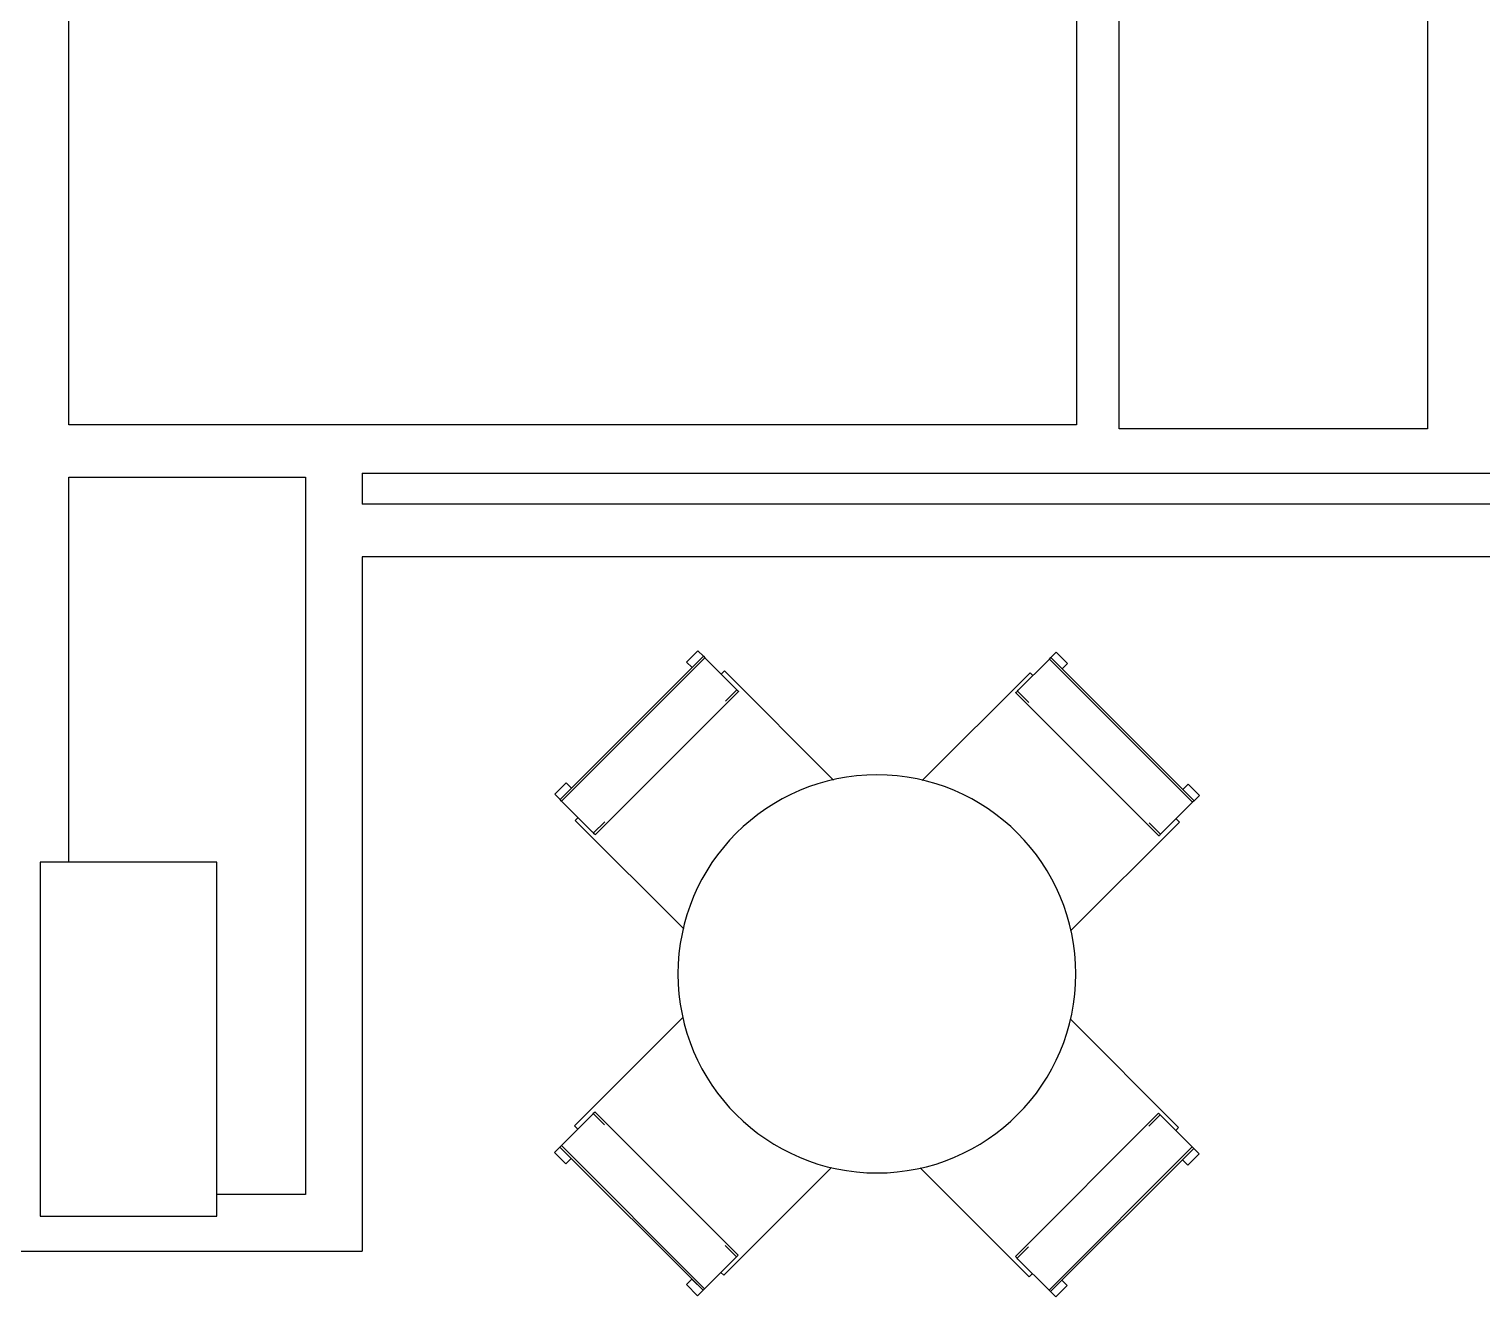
# Model space of a CAD drawing. Extents: x 15208 to 50586, y -518 to 56414.
# Drawn here: x 32637 to 35923, y 44301 to 47168 of the extents above; entities that cross this region are included whole.
import ezdxf

# ---------------------------------------------------------------- set-up
doc = ezdxf.new("R2010")
doc.units = 0
for name, color, linetype in [('A-Column__Concrete', 7, 'CONTINUOUS'), ('A-Furniture', 252, 'CONTINUOUS'), ('A-Wall__Brick', 7, 'CONTINUOUS')]:
    doc.layers.add(name, color=color, linetype=linetype)

msp = doc.modelspace()

# ---------------------------------------------------------------- linework, layer by layer
at = {"layer": 'A-Column__Concrete'}
for p, q in [((33062.1, 45283.9), (32662.1, 45283.9)), ((32662.1, 45283.9), (32662.1, 44483.9)), ((33062.1, 44483.9), (33062.1, 45283.9)), ((32662.1, 44483.9), (33062.1, 44483.9))]:
    msp.add_line(p, q, dxfattribs=at)
at = {"layer": 'A-Furniture'}
for p, q in [((33838.2, 45425.7), (34162, 45749.6)), ((34165.4, 45746.2), (33841.5, 45422.4)), ((34124.2, 45736.1), (34149.8, 45761.7)), ((34136.4, 45724), (34162, 45749.6)), ((34149.8, 45761.7), (34162, 45749.6)), ((34162, 45749.6), (34165.4, 45746.2)), ((34165.4, 45746.2), (34235.5, 45676.1)), ((34874.3, 45673.2), (34944.5, 45743.3)), ((34944.5, 45743.3), (34947.8, 45746.7)), ((35268.3, 45419.5), (34944.5, 45743.3)), ((34947.8, 45746.7), (34960, 45758.9)), ((34973.4, 45721.1), (34947.8, 45746.7)), ((34947.8, 45746.7), (35271.7, 45422.9)), ((34985.6, 45733.3), (34960, 45758.9)), ((34136.4, 45724), (34124.2, 45736.1)), ((34202.6, 45709), (34210, 45716.4)), ((34210, 45716.4), (34456.6, 45469.7)), ((34657.1, 45468.9), (34900.8, 45712.6)), ((34900.8, 45712.6), (34907.3, 45706.1)), ((34985.6, 45733.3), (34973.4, 45721.1)), ((34212, 45648.4), (34237.6, 45674)), ((33917.6, 45346.3), (34241.5, 45670.1)), ((34868.4, 45667.2), (35192.2, 45343.4)), ((34872.2, 45671.1), (34897.8, 45645.5)), ((33851.6, 45463.5), (33826, 45437.9)), ((33863.7, 45451.3), (33838.2, 45425.7)), ((33851.6, 45463.5), (33863.7, 45451.3)), ((35246.1, 45448.5), (35258.2, 45460.6)), ((35246.1, 45448.5), (35271.7, 45422.9)), ((35258.2, 45460.6), (35283.8, 45435)), ((33838.2, 45425.7), (33826, 45437.9)), ((33841.5, 45422.4), (33838.2, 45425.7)), ((33911.7, 45352.2), (33841.5, 45422.4)), ((35268.3, 45419.5), (35198.2, 45349.4)), ((35271.7, 45422.9), (35268.3, 45419.5)), ((35283.8, 45435), (35271.7, 45422.9)), ((33872.3, 45378.7), (33878.7, 45385.2)), ((34117.7, 45133.2), (33872.3, 45378.7)), ((35231.1, 45382.3), (35238.5, 45374.9)), ((33913.8, 45350.1), (33939.4, 45375.7)), ((35238.5, 45374.9), (34992.5, 45128.9)), ((35170.5, 45372.9), (35196.1, 45347.3)), ((33870.6, 44687.9), (34116.6, 44933.9)), ((34991.4, 44929.6), (35236.9, 44684.1)), ((33840.9, 44643.3), (33911, 44713.4)), ((33878, 44680.5), (33870.6, 44687.9)), ((33938.7, 44689.9), (33913.1, 44715.5)), ((34240.8, 44395.5), (33916.9, 44719.4)), ((35191.5, 44716.5), (34867.7, 44392.7)), ((35195.4, 44712.6), (35169.8, 44687)), ((35197.5, 44710.5), (35267.6, 44640.4)), ((35236.9, 44684.1), (35230.4, 44677.6)), ((33825.3, 44627.7), (33837.5, 44639.9)), ((33850.9, 44602.2), (33825.3, 44627.7)), ((33837.5, 44639.9), (33840.9, 44643.3)), ((34161.3, 44316.1), (33837.5, 44639.9)), ((33863, 44614.3), (33837.5, 44639.9)), ((33840.9, 44643.3), (34164.7, 44319.4)), ((34943.8, 44316.6), (35267.6, 44640.4)), ((35271, 44637), (34947.2, 44313.2)), ((35245.4, 44611.4), (35271, 44637)), ((35257.5, 44599.3), (35283.1, 44624.9)), ((35267.6, 44640.4), (35271, 44637)), ((35271, 44637), (35283.1, 44624.9)), ((33863, 44614.3), (33850.9, 44602.2)), ((34452, 44593.8), (34208.4, 44350.2)), ((34899.2, 44346.4), (34652.5, 44593.1)), ((35257.5, 44599.3), (35245.4, 44611.4)), ((34236.9, 44391.7), (34211.3, 44417.3)), ((34897.1, 44414.4), (34871.5, 44388.8)), ((34234.8, 44389.6), (34164.7, 44319.4)), ((34943.8, 44316.6), (34873.6, 44386.7)), ((34123.6, 44329.5), (34135.7, 44341.6)), ((34123.6, 44329.5), (34149.1, 44303.9)), ((34135.7, 44341.6), (34161.3, 44316.1)), ((34208.4, 44350.2), (34201.9, 44356.6)), ((34906.6, 44353.8), (34899.2, 44346.4)), ((34972.7, 44338.8), (34947.2, 44313.2)), ((34984.9, 44326.6), (34959.3, 44301)), ((34972.7, 44338.8), (34984.9, 44326.6)), ((34161.3, 44316.1), (34149.1, 44303.9)), ((34164.7, 44319.4), (34161.3, 44316.1)), ((34947.2, 44313.2), (34943.8, 44316.6)), ((34959.3, 44301), (34947.2, 44313.2))]:
    msp.add_line(p, q, dxfattribs=at)
for start, end in [(0, 180), (180, 0)]:
    msp.add_arc((34554.6, 45031.4), 450, start, end, dxfattribs=at)
for points, knots in [([(34235.5, 45676.1), (34238.5, 45673), (34241, 45670.6), (34241.5, 45670.1), (34241.5, 45670.1)], [-3.1415927, -3.1415927, -3.1415927, -3.1415927, -2.9205877, -2.8535406, -2.8535406, -2.8535406, -2.8535406]), ([(34868.4, 45667.2), (34868.4, 45667.2), (34868.8, 45667.7), (34871.3, 45670.2), (34874.3, 45673.2)], [2.8535406, 2.8535406, 2.8535406, 2.8535406, 2.9205877, 3.1415927, 3.1415927, 3.1415927, 3.1415927]), ([(33917.6, 45346.3), (33917.6, 45346.3), (33917.2, 45346.7), (33914.7, 45349.2), (33911.7, 45352.2)], [2.8535406, 2.8535406, 2.8535406, 2.8535406, 2.9205877, 3.1415927, 3.1415927, 3.1415927, 3.1415927]), ([(35198.2, 45349.4), (35195.1, 45346.3), (35192.7, 45343.9), (35192.2, 45343.4), (35192.2, 45343.4)], [-3.1415927, -3.1415927, -3.1415927, -3.1415927, -2.9205877, -2.8535406, -2.8535406, -2.8535406, -2.8535406]), ([(33911, 44713.4), (33914, 44716.4), (33916.5, 44718.9), (33916.9, 44719.4), (33916.9, 44719.4)], [-3.1415927, -3.1415927, -3.1415927, -3.1415927, -2.9205877, -2.8535406, -2.8535406, -2.8535406, -2.8535406]), ([(35191.5, 44716.5), (35191.5, 44716.5), (35192, 44716), (35194.4, 44713.6), (35197.5, 44710.5)], [2.8535406, 2.8535406, 2.8535406, 2.8535406, 2.9205877, 3.1415927, 3.1415927, 3.1415927, 3.1415927]), ([(34240.8, 44395.5), (34240.8, 44395.5), (34240.3, 44395.1), (34237.8, 44392.6), (34234.8, 44389.6)], [2.8535406, 2.8535406, 2.8535406, 2.8535406, 2.9205877, 3.1415927, 3.1415927, 3.1415927, 3.1415927]), ([(34873.6, 44386.7), (34870.6, 44389.7), (34868.1, 44392.2), (34867.7, 44392.7), (34867.7, 44392.7)], [-3.1415927, -3.1415927, -3.1415927, -3.1415927, -2.9205877, -2.8535406, -2.8535406, -2.8535406, -2.8535406])]:
    msp.add_open_spline(points, degree=3, knots=knots, dxfattribs=at)
at = {"layer": 'A-Wall__Brick'}
for p, q in [((32727.1, 46272.9), (32727.1, 50563.9)), ((35799.6, 50416.8), (35799.6, 46263.9)), ((35006.1, 47560.4), (35006.1, 46272.9)), ((35102.1, 46263.9), (35102.1, 47560.4)), ((35006.1, 46272.9), (32727.1, 46272.9)), ((35799.6, 46263.9), (35102.1, 46263.9)), ((32727.1, 46154.9), (33262.1, 46154.9)), ((32727.1, 45283.9), (32727.1, 46154.9)), ((33262.1, 46154.9), (33262.1, 44532.9)), ((33390.1, 46163.9), (39362.1, 46163.9)), ((33390.1, 46163.9), (33390.1, 46093.9)), ((39362.1, 46093.9), (33390.1, 46093.9)), ((39065.6, 45974.9), (33390.1, 45974.9)), ((33390.1, 45974.9), (33390.1, 44404.9)), ((33262.1, 44532.9), (33062.1, 44532.9)), ((31503.6, 44404.9), (33390.1, 44404.9))]:
    msp.add_line(p, q, dxfattribs=at)

doc.saveas('drawing.dxf')
